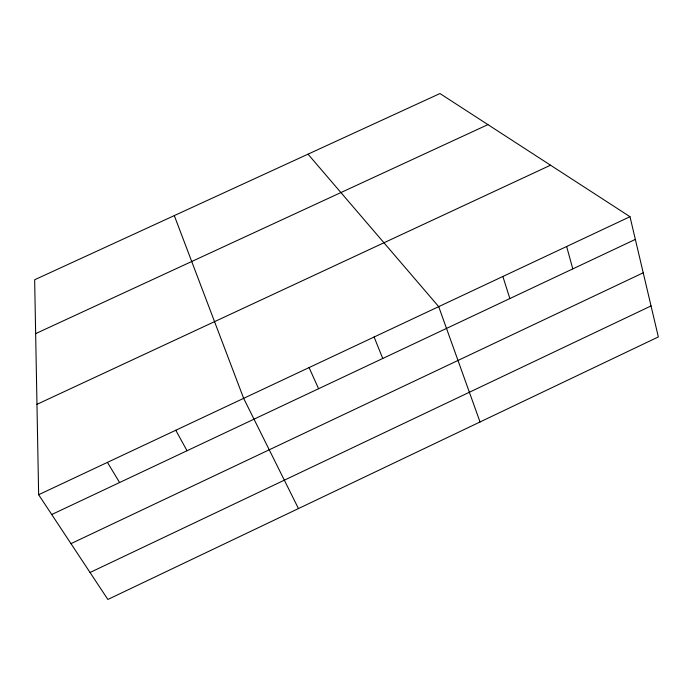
<?xml version="1.0" encoding="UTF-8"?>
<svg xmlns="http://www.w3.org/2000/svg" width="693" height="693" viewBox="0 0 693 693"><rect width="100%" height="100%" fill="white"/><g stroke="black" fill="none" stroke-linecap="round" stroke-linejoin="round"><path stroke-width="1.04" d="M90.047 572.496L651.039 305.934M70.972 543.641L643.225 272.791M38.643 494.724L629.998 216.71L658.35 336.928L107.874 599.462L38.643 494.724L34.65 279.764L439.968 93.538L629.998 216.71M51.732 514.527L635.351 239.397M36.963 404.34L550.537 165.203M35.655 333.628L487.924 124.619M308.013 154.167L438.704 306.644L480.032 421.968M107.441 462.387L119.603 482.527M175.771 430.258L187.032 450.745M298.458 508.567L243.65 398.345L174.298 215.601M309.087 367.585L318.581 388.73M374.107 337.015L382.753 358.48M502.875 276.472L509.857 298.562M566.64 246.491L572.799 268.884"/></g></svg>
